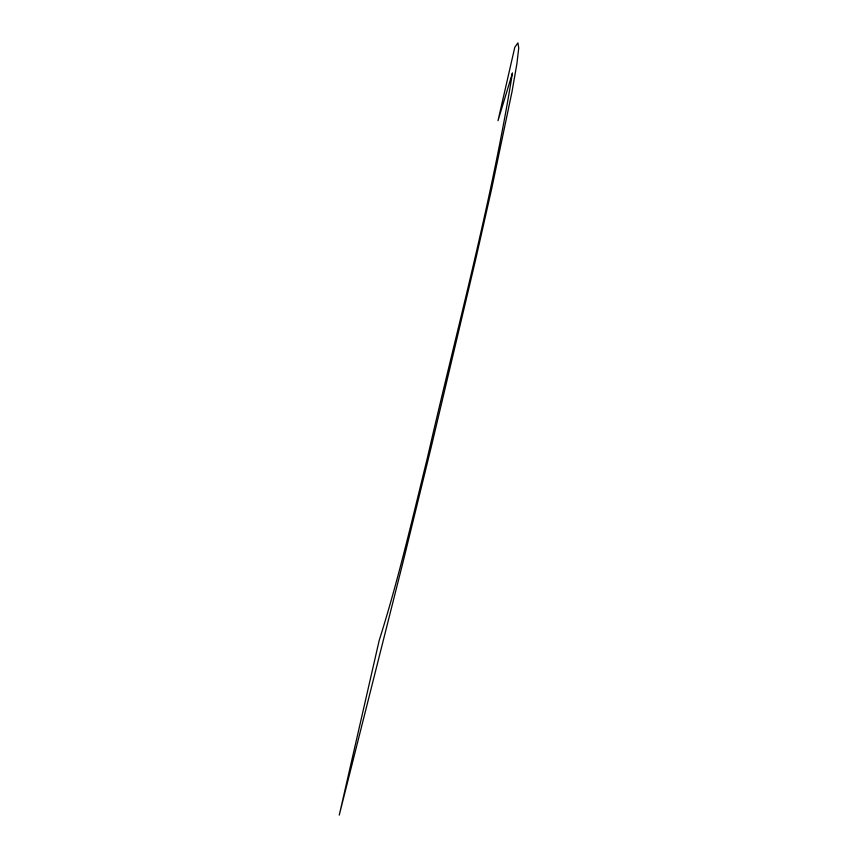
<?xml version="1.0" encoding="UTF-8"?>
<svg xmlns="http://www.w3.org/2000/svg" width="858" height="858" viewBox="0 0 858 858"><rect width="100%" height="100%" fill="white"/><g stroke="black" fill="none" stroke-linecap="round" stroke-linejoin="round"><path stroke-width="1.29" d="M512.408 73.198C491.58 202.692 456.746 329.622 427.509 457.4C412.398 518.661 398.262 580.255 379.182 640.454L339.253 815.1L403.131 561.679L431.081 447.597L475.589 259.835L491.677 188.706L512.033 91.592L516.913 63.717L518.747 47.951L517.921 42.9L514.8 47.254L498.005 120.699L512.408 73.198"/></g></svg>
